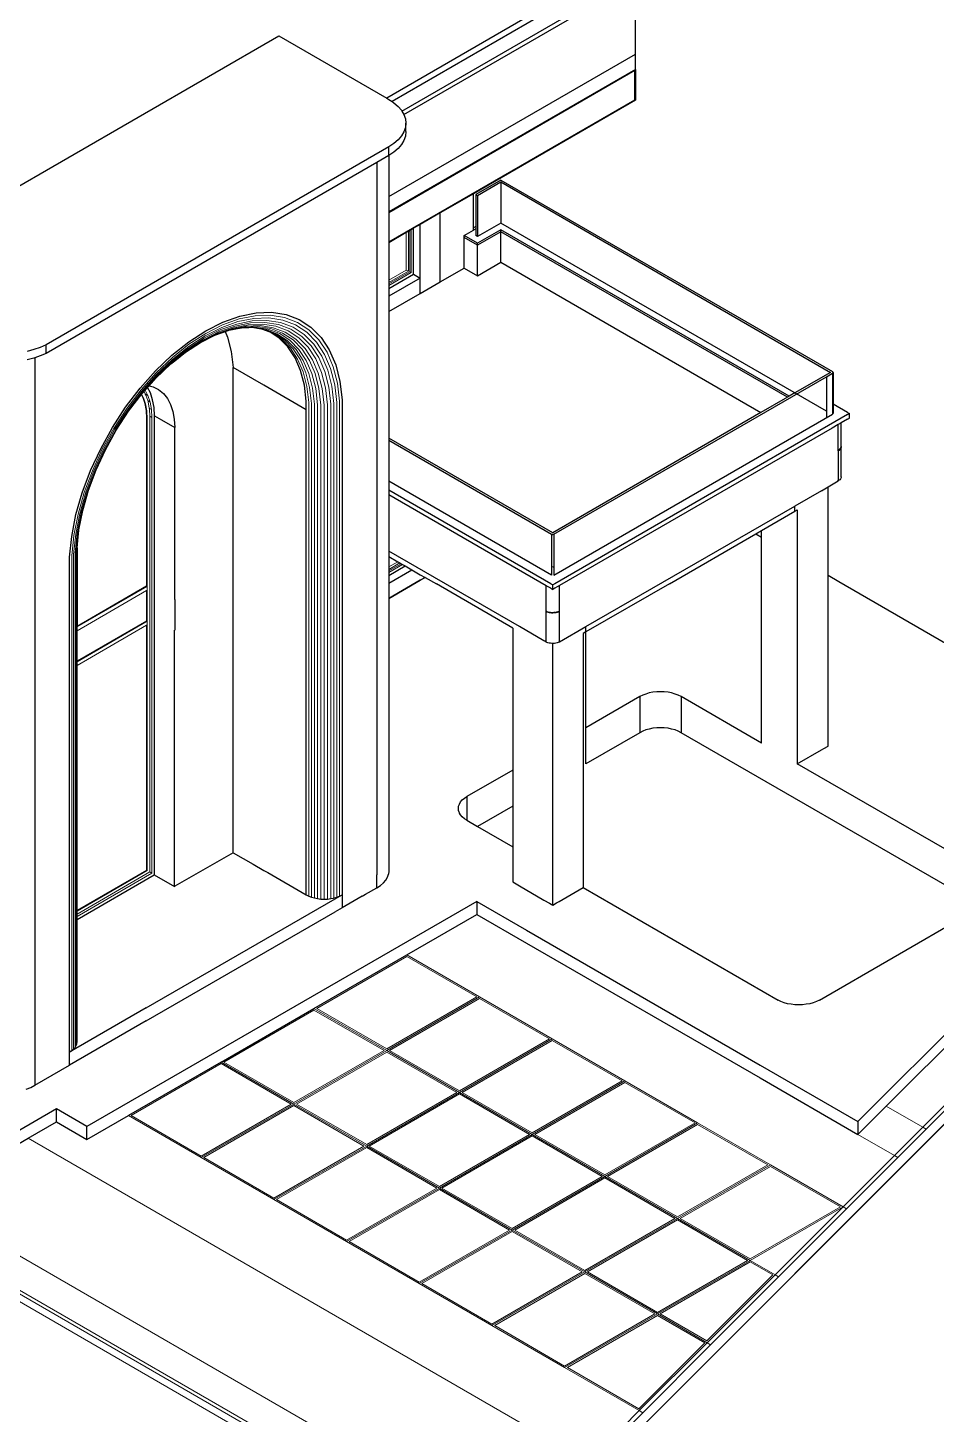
# Model space of a CAD drawing. Header units: metres. Extents: x 294 to 1101, y -498 to -355.
# Drawn here: x 856.82 to 866.49, y -406.5 to -391.74 of the extents above; entities that cross this region are included whole.
import ezdxf

# ---------------------------------------------------------------- set-up
doc = ezdxf.new("R2010")
doc.units = ezdxf.units.M
doc.layers.add('19-JARDINERIA', color=80, linetype='Continuous', lineweight=0)
doc.layers.add('wall', color=7, linetype='Continuous', lineweight=25)

msp = doc.modelspace()

# ---------------------------------------------------------------- linework, layer by layer
for p, q in [((863.068, -391.161), (860.699, -392.529)), ((860.805, -392.631), (863.394, -391.136)), ((860.826, -392.668), (863.292, -391.244)), ((863.292, -392.025), (863.292, -391.244)), ((862.09, -391.658), (860.642, -392.494)), ((854.978, -394.439), (859.495, -391.831)), ((859.495, -391.831), (860.642, -392.494)), ((860.665, -393.542), (863.292, -392.025)), ((863.292, -392.188), (863.292, -392.025)), ((863.292, -392.188), (860.665, -393.705)), ((863.285, -392.201), (860.665, -393.713)), ((863.285, -392.511), (863.285, -392.201)), ((863.292, -392.188), (863.292, -392.515)), ((860.642, -392.494), (860.666, -392.507)), ((860.665, -394.024), (863.285, -392.511)), ((860.666, -392.507), (860.699, -392.529)), ((860.699, -392.529), (860.719, -392.542)), ((860.719, -392.542), (860.764, -392.581)), ((863.292, -392.515), (861.566, -393.512)), ((860.764, -392.581), (860.8, -392.623)), ((860.8, -392.623), (860.805, -392.631)), ((860.805, -392.631), (860.826, -392.667)), ((860.826, -392.667), (860.826, -392.668)), ((860.826, -392.668), (860.842, -392.713)), ((860.842, -392.713), (860.847, -392.76)), ((860.826, -392.852), (860.8, -392.896)), ((860.842, -392.806), (860.826, -392.852)), ((860.847, -392.76), (860.842, -392.806)), ((860.847, -392.85), (860.842, -392.897)), ((860.847, -392.85), (860.847, -392.76)), ((860.719, -392.977), (860.666, -393.012)), ((860.764, -392.938), (860.719, -392.977)), ((860.8, -392.896), (860.764, -392.938)), ((860.8, -392.987), (860.764, -393.029)), ((860.826, -392.943), (860.8, -392.987)), ((860.842, -392.897), (860.826, -392.943)), ((860.666, -393.012), (857.016, -395.12)), ((860.665, -393.103), (860.537, -393.177)), ((860.666, -393.103), (860.665, -393.103)), ((860.665, -393.103), (860.665, -393.542)), ((860.666, -393.103), (860.666, -393.012)), ((860.719, -393.068), (860.666, -393.103)), ((860.764, -393.029), (860.719, -393.068)), ((860.537, -393.177), (857.016, -395.21)), ((860.537, -393.177), (860.537, -400.76)), ((861.856, -393.365), (861.59, -393.518)), ((861.608, -393.529), (861.856, -393.386)), ((861.856, -393.365), (865.389, -395.405)), ((861.856, -393.386), (865.366, -395.413)), ((861.856, -393.386), (861.856, -393.823)), ((860.665, -393.542), (860.665, -393.705)), ((861.566, -393.512), (861.212, -393.716)), ((861.566, -393.874), (861.566, -393.512)), ((861.59, -393.518), (861.608, -393.529)), ((861.59, -393.518), (861.59, -393.86)), ((861.608, -393.529), (861.608, -393.966)), ((860.665, -393.705), (860.665, -393.713)), ((860.665, -393.713), (860.665, -394.024)), ((861.212, -393.716), (861, -393.838)), ((861.212, -394.449), (861.212, -393.716)), ((860.929, -393.879), (860.901, -393.896)), ((861, -393.838), (860.929, -393.879)), ((860.929, -394.368), (860.929, -393.879)), ((861, -394.409), (861, -393.838)), ((861.59, -393.86), (861.566, -393.874)), ((861.566, -393.898), (861.566, -393.874)), ((861.59, -393.884), (861.566, -393.898)), ((861.59, -393.86), (861.59, -393.884)), ((861.59, -393.884), (861.59, -393.955)), ((861.856, -393.894), (861.608, -394.037)), ((865.323, -395.825), (861.856, -393.823)), ((864.926, -395.667), (861.856, -393.894)), ((861.856, -393.915), (861.856, -393.894)), ((860.851, -393.924), (860.665, -394.032)), ((860.665, -394.024), (860.665, -394.032)), ((860.665, -394.032), (860.665, -394.43)), ((860.873, -393.912), (860.851, -393.924)), ((860.887, -393.904), (860.873, -393.912)), ((860.901, -393.896), (860.887, -393.904)), ((861.467, -393.955), (861.566, -393.898)), ((861.608, -394.037), (861.467, -393.955)), ((861.467, -393.976), (861.467, -393.955)), ((861.608, -394.057), (861.467, -393.976)), ((861.467, -394.004), (861.467, -393.976)), ((861.467, -394.302), (861.467, -394.004)), ((861.856, -393.915), (861.608, -394.057)), ((861.608, -394.057), (861.608, -394.037)), ((864.909, -395.677), (861.856, -393.915)), ((861.856, -393.943), (861.856, -393.915)), ((861.856, -394.241), (861.856, -393.943)), ((861.608, -394.086), (861.608, -394.057)), ((861.608, -394.384), (861.608, -394.086)), ((861.212, -394.449), (861.467, -394.302)), ((861.467, -394.302), (861.608, -394.384)), ((861.608, -394.384), (861.856, -394.241)), ((861.856, -394.241), (864.626, -395.841)), ((860.665, -394.52), (860.929, -394.368)), ((861, -394.409), (860.665, -394.602)), ((860.665, -394.43), (860.665, -394.455)), ((860.665, -394.455), (860.665, -394.471)), ((860.665, -394.471), (860.665, -394.488)), ((860.929, -394.368), (861, -394.409)), ((861, -394.572), (861, -394.409)), ((861, -394.572), (861.212, -394.449)), ((860.665, -394.488), (860.665, -394.52)), ((860.665, -394.52), (860.665, -394.602)), ((860.665, -394.765), (861, -394.572)), ((860.665, -394.602), (860.665, -394.765)), ((859.078, -394.814), (859.251, -394.779)), ((859.251, -394.779), (859.417, -394.773)), ((859.417, -394.773), (859.571, -394.797)), ((860.665, -394.765), (860.665, -396.113)), ((858.716, -394.97), (858.899, -394.878)), ((858.899, -394.878), (859.078, -394.814)), ((859.571, -394.797), (859.711, -394.85)), ((859.711, -394.85), (859.836, -394.932)), ((858.534, -395.088), (858.716, -394.97)), ((858.661, -395.094), (858.814, -395.016)), ((858.814, -395.016), (858.954, -394.966)), ((858.923, -394.977), (858.948, -395.037)), ((858.948, -395.037), (858.988, -395.191)), ((858.954, -394.966), (858.961, -394.964)), ((858.961, -394.964), (859.093, -394.937)), ((859.093, -394.937), (859.129, -394.936)), ((859.093, -394.937), (859.095, -394.937)), ((859.129, -394.936), (859.175, -394.934)), ((859.175, -394.934), (859.2, -394.933)), ((859.2, -394.933), (859.208, -394.933)), ((859.208, -394.933), (859.31, -394.949)), ((859.31, -394.949), (859.399, -394.982)), ((859.498, -395.047), (859.399, -394.982)), ((859.591, -395.142), (859.498, -395.047)), ((859.836, -394.932), (859.943, -395.04)), ((859.943, -395.04), (860.031, -395.174)), ((856.887, -395.17), (856.816, -395.189)), ((856.954, -395.147), (856.887, -395.17)), ((857.016, -395.12), (856.954, -395.147)), ((857.016, -395.21), (856.954, -395.238)), ((857.016, -395.21), (857.016, -395.12)), ((858.355, -395.231), (858.534, -395.088)), ((858.386, -395.289), (858.499, -395.198)), ((858.499, -395.198), (858.661, -395.094)), ((858.988, -395.191), (859.008, -395.361)), ((859.668, -395.258), (859.591, -395.142)), ((860.031, -395.174), (860.099, -395.331)), ((856.887, -395.261), (856.816, -395.279)), ((856.896, -395.258), (856.887, -395.261)), ((856.954, -395.238), (856.896, -395.258)), ((856.896, -395.258), (856.896, -403.001)), ((858.181, -395.396), (858.355, -395.231)), ((858.185, -395.474), (858.345, -395.322)), ((858.345, -395.322), (858.386, -395.289)), ((859.008, -400.525), (859.008, -395.361)), ((859.333, -395.549), (859.008, -395.361)), ((859.726, -395.394), (859.668, -395.258)), ((860.099, -395.331), (860.144, -395.509)), ((858.016, -395.582), (858.181, -395.396)), ((858.112, -395.555), (858.185, -395.474)), ((859.766, -395.549), (859.726, -395.394)), ((860.144, -395.509), (860.167, -395.705)), ((862.423, -397.134), (865.323, -395.459)), ((865.366, -395.413), (864.988, -395.632)), ((865.323, -395.459), (865.389, -395.421)), ((865.323, -395.459), (865.323, -395.896)), ((865.391, -395.406), (865.389, -395.405)), ((865.389, -395.421), (865.391, -395.42)), ((865.389, -395.421), (865.389, -395.858)), ((865.392, -395.407), (865.391, -395.406)), ((865.391, -395.42), (865.392, -395.419)), ((865.393, -395.409), (865.392, -395.407)), ((865.392, -395.419), (865.393, -395.418)), ((865.394, -395.41), (865.393, -395.409)), ((865.393, -395.418), (865.394, -395.416)), ((865.395, -395.412), (865.394, -395.41)), ((865.394, -395.416), (865.395, -395.415)), ((865.395, -395.413), (865.395, -395.412)), ((865.395, -395.415), (865.395, -395.413)), ((865.395, -395.413), (865.395, -395.75)), ((857.862, -395.783), (858.016, -395.582)), ((857.891, -395.83), (858.029, -395.649)), ((858.029, -395.649), (858.032, -395.645)), ((858.032, -395.645), (858.033, -395.644)), ((858.033, -395.644), (858.058, -395.616)), ((858.058, -395.616), (858.07, -395.602)), ((858.058, -395.616), (858.058, -395.616)), ((858.07, -395.602), (858.096, -395.574)), ((858.096, -395.574), (858.112, -395.555)), ((858.126, -395.63), (858.096, -395.574)), ((858.112, -395.555), (858.155, -395.566)), ((858.15, -395.704), (858.126, -395.63)), ((858.155, -395.566), (858.214, -395.596)), ((858.214, -395.596), (858.265, -395.638)), ((858.265, -395.638), (858.307, -395.691)), ((859.375, -395.574), (859.333, -395.549)), ((859.785, -395.81), (859.375, -395.574)), ((859.785, -395.719), (859.766, -395.549)), ((864.988, -395.632), (864.926, -395.667)), ((857.722, -395.999), (857.862, -395.783)), ((858.165, -395.786), (858.15, -395.704)), ((858.17, -395.875), (858.165, -395.786)), ((858.307, -395.691), (858.341, -395.755)), ((858.341, -395.755), (858.366, -395.828)), ((859.785, -395.81), (859.785, -395.719)), ((859.785, -400.974), (859.785, -395.81)), ((860.167, -395.705), (860.167, -401.112)), ((864.884, -395.692), (864.626, -395.841)), ((864.909, -395.677), (864.884, -395.692)), ((864.926, -395.667), (864.909, -395.677)), ((865.395, -395.75), (865.391, -395.747)), ((865.395, -395.774), (865.391, -395.772)), ((865.548, -395.838), (865.395, -395.75)), ((865.395, -395.75), (865.395, -395.774)), ((865.395, -395.774), (865.395, -395.85)), ((857.762, -396.028), (857.891, -395.83)), ((858.17, -397.705), (858.17, -395.875)), ((858.17, -395.875), (858.245, -395.918)), ((858.245, -395.918), (858.386, -395.999)), ((858.366, -395.828), (858.381, -395.91)), ((858.381, -395.91), (858.386, -395.999)), ((864.626, -395.841), (862.41, -397.12)), ((865.548, -395.862), (862.431, -397.662)), ((865.482, -395.949), (865.45, -395.967)), ((865.548, -395.911), (865.482, -395.949)), ((865.482, -396.197), (865.482, -395.949)), ((865.548, -395.838), (865.569, -395.85)), ((865.548, -395.862), (865.569, -395.85)), ((865.548, -395.911), (865.569, -395.899)), ((865.569, -395.899), (865.569, -395.85)), ((857.597, -396.225), (857.722, -395.999)), ((857.647, -396.236), (857.762, -396.028)), ((858.386, -397.83), (858.386, -395.999)), ((865.385, -396.005), (862.481, -397.682)), ((865.45, -395.967), (865.385, -396.005)), ((865.45, -396.241), (865.45, -395.967)), ((857.489, -396.457), (857.597, -396.225)), ((857.548, -396.45), (857.647, -396.236)), ((862.41, -397.12), (860.665, -396.113)), ((860.665, -396.113), (860.665, -396.134)), ((860.665, -396.134), (862.397, -397.134)), ((860.665, -396.134), (860.665, -396.571)), ((865.45, -396.241), (865.46, -396.235)), ((865.45, -396.249), (865.45, -396.241)), ((865.46, -396.243), (865.45, -396.249)), ((865.45, -396.249), (865.45, -396.559)), ((865.46, -396.235), (865.468, -396.228)), ((865.468, -396.236), (865.46, -396.243)), ((865.468, -396.228), (865.474, -396.221)), ((865.474, -396.229), (865.468, -396.236)), ((865.474, -396.221), (865.478, -396.213)), ((865.478, -396.221), (865.474, -396.229)), ((865.478, -396.213), (865.481, -396.205)), ((865.481, -396.213), (865.478, -396.221)), ((865.481, -396.201), (865.482, -396.197)), ((865.481, -396.201), (865.482, -396.205)), ((865.481, -396.205), (865.481, -396.201)), ((865.482, -396.205), (865.481, -396.213)), ((865.482, -396.205), (865.482, -396.197)), ((865.482, -396.516), (865.482, -396.205)), ((857.401, -396.693), (857.489, -396.457)), ((857.467, -396.666), (857.548, -396.45)), ((865.474, -396.547), (865.468, -396.555)), ((865.478, -396.54), (865.474, -396.547)), ((865.481, -396.532), (865.478, -396.54)), ((865.482, -396.524), (865.481, -396.532)), ((865.482, -396.524), (865.482, -396.516)), ((857.334, -396.927), (857.401, -396.693)), ((857.406, -396.882), (857.467, -396.666)), ((860.665, -396.571), (860.665, -396.642)), ((862.397, -397.571), (860.665, -396.571)), ((860.665, -396.642), (860.665, -396.667)), ((862.389, -397.662), (860.665, -396.667)), ((860.665, -396.667), (860.665, -396.716)), ((865.27, -396.672), (864.988, -396.835)), ((865.27, -396.672), (865.341, -396.631)), ((865.341, -396.631), (865.45, -396.568)), ((865.341, -397.576), (865.341, -396.631)), ((865.45, -396.568), (865.45, -396.559)), ((865.46, -396.561), (865.45, -396.568)), ((865.468, -396.555), (865.46, -396.561)), ((862.34, -397.683), (860.665, -396.716)), ((860.665, -396.716), (860.665, -396.989)), ((862.763, -398.119), (864.988, -396.835)), ((864.988, -396.891), (864.988, -396.835)), ((857.289, -397.158), (857.334, -396.927)), ((857.364, -397.09), (857.406, -396.882)), ((860.665, -396.989), (860.665, -396.997)), ((864.634, -397.095), (864.988, -396.891)), ((864.988, -396.891), (865.014, -396.876)), ((865.014, -396.876), (865.014, -399.579)), ((857.345, -397.28), (857.364, -397.09)), ((857.364, -397.094), (857.364, -397.09)), ((860.665, -396.997), (860.665, -397.308)), ((862.397, -397.134), (862.398, -397.135)), ((862.397, -397.134), (862.397, -397.571)), ((862.398, -397.135), (862.4, -397.135)), ((862.4, -397.135), (862.403, -397.136)), ((862.403, -397.136), (862.405, -397.136)), ((862.405, -397.136), (862.407, -397.137)), ((862.407, -397.137), (862.41, -397.137)), ((862.41, -397.137), (862.412, -397.137)), ((862.412, -397.137), (862.415, -397.136)), ((862.415, -397.136), (862.417, -397.136)), ((862.417, -397.136), (862.419, -397.135)), ((862.419, -397.135), (862.422, -397.134)), ((862.422, -397.134), (862.423, -397.134)), ((862.423, -397.134), (862.423, -397.571)), ((863.652, -397.662), (864.571, -397.132)), ((864.571, -397.132), (864.634, -397.095)), ((864.571, -397.132), (864.634, -397.168)), ((864.634, -397.168), (864.634, -397.095)), ((857.266, -397.38), (857.289, -397.158)), ((857.345, -397.28), (857.345, -398.114)), ((864.634, -397.789), (864.634, -397.168)), ((857.266, -402.787), (857.266, -397.38)), ((860.665, -397.308), (860.665, -397.316)), ((862.056, -398.119), (860.665, -397.316)), ((860.665, -397.316), (860.665, -397.372)), ((860.665, -397.372), (860.762, -397.428)), ((860.665, -397.372), (860.665, -397.484)), ((860.762, -397.428), (860.783, -397.44)), ((860.665, -397.574), (860.84, -397.473)), ((860.665, -397.484), (860.665, -397.509)), ((860.665, -397.509), (860.665, -397.525)), ((860.665, -397.656), (860.91, -397.514)), ((860.665, -397.525), (860.665, -397.541)), ((860.665, -397.541), (860.665, -397.574)), ((860.665, -397.574), (860.665, -397.656)), ((860.783, -397.44), (860.797, -397.449)), ((860.797, -397.449), (860.811, -397.457)), ((860.811, -397.457), (860.84, -397.473)), ((860.84, -397.473), (860.91, -397.514)), ((860.91, -397.514), (861, -397.566)), ((861, -397.566), (861.052, -397.596)), ((862.398, -397.479), (862.403, -397.482)), ((862.405, -397.483), (862.407, -397.485)), ((862.41, -397.486), (862.415, -397.483)), ((862.417, -397.482), (862.422, -397.479)), ((865.455, -397.642), (865.341, -397.576)), ((865.341, -397.707), (865.341, -397.576)), ((858.17, -400.763), (858.17, -397.705)), ((860.665, -397.819), (861, -397.626)), ((861, -397.626), (860.665, -397.819)), ((860.665, -397.656), (860.665, -397.819)), ((861.052, -397.596), (861, -397.626)), ((861, -397.626), (861.052, -397.596)), ((861.052, -397.596), (861.172, -397.665)), ((861.984, -398.134), (861.172, -397.665)), ((862.34, -397.956), (862.34, -397.683)), ((862.389, -397.711), (862.34, -397.683)), ((862.389, -397.662), (862.41, -397.674)), ((862.389, -397.711), (862.41, -397.723)), ((862.431, -397.662), (862.41, -397.674)), ((862.41, -397.723), (862.41, -397.674)), ((862.431, -397.711), (862.41, -397.723)), ((862.481, -397.682), (862.431, -397.711)), ((862.481, -397.955), (862.481, -397.682)), ((863.652, -397.662), (862.763, -398.175)), ((865.341, -397.903), (865.341, -397.707)), ((869.207, -399.808), (865.455, -397.642)), ((858.386, -397.83), (858.386, -398.156)), ((860.665, -397.819), (860.665, -397.958)), ((864.634, -398.116), (864.634, -397.789)), ((860.665, -397.958), (860.665, -400.027)), ((862.34, -397.956), (862.351, -397.961)), ((862.346, -397.959), (862.34, -397.956)), ((862.34, -397.965), (862.34, -397.956)), ((862.34, -398.275), (862.34, -397.965)), ((862.351, -397.961), (862.346, -397.959)), ((862.351, -397.961), (862.362, -397.964)), ((862.358, -397.964), (862.351, -397.961)), ((862.362, -397.964), (862.358, -397.964)), ((862.362, -397.964), (862.373, -397.967)), ((862.372, -397.967), (862.362, -397.964)), ((862.385, -397.969), (862.372, -397.967)), ((862.373, -397.967), (862.386, -397.969)), ((862.4, -397.971), (862.385, -397.969)), ((862.386, -397.969), (862.398, -397.971)), ((862.398, -397.971), (862.411, -397.971)), ((862.411, -397.971), (862.4, -397.971)), ((862.411, -397.971), (862.422, -397.97)), ((862.414, -397.971), (862.411, -397.971)), ((862.422, -397.97), (862.414, -397.971)), ((862.422, -397.97), (862.424, -397.97)), ((862.424, -397.97), (862.425, -397.97)), ((862.425, -397.97), (862.434, -397.969)), ((862.429, -397.97), (862.425, -397.97)), ((862.434, -397.969), (862.429, -397.97)), ((862.434, -397.969), (862.436, -397.969)), ((862.436, -397.969), (862.438, -397.969)), ((862.438, -397.969), (862.447, -397.967)), ((862.443, -397.968), (862.438, -397.969)), ((862.447, -397.967), (862.443, -397.968)), ((862.447, -397.967), (862.448, -397.967)), ((862.448, -397.967), (862.451, -397.966)), ((862.451, -397.966), (862.459, -397.964)), ((862.457, -397.965), (862.451, -397.966)), ((862.459, -397.964), (862.457, -397.965)), ((862.459, -397.964), (862.46, -397.964)), ((862.46, -397.964), (862.464, -397.962)), ((862.464, -397.962), (862.47, -397.96)), ((862.469, -397.961), (862.464, -397.962)), ((862.47, -397.96), (862.469, -397.961)), ((862.47, -397.96), (862.471, -397.96)), ((862.471, -397.96), (862.481, -397.955)), ((862.481, -397.964), (862.481, -397.955)), ((862.481, -398.274), (862.481, -397.964)), ((865.341, -399.39), (865.341, -397.903)), ((857.345, -398.122), (857.345, -398.114)), ((857.345, -398.163), (857.345, -398.122)), ((857.345, -398.484), (857.345, -398.163)), ((858.386, -398.156), (858.383, -398.158)), ((858.383, -400.885), (858.383, -398.158)), ((861.984, -398.134), (861.984, -399.319)), ((862.317, -398.27), (862.056, -398.119)), ((862.481, -398.282), (862.763, -398.119)), ((862.763, -398.175), (862.763, -398.119)), ((864.634, -399.033), (864.634, -398.116)), ((862.325, -398.274), (862.317, -398.27)), ((862.335, -398.28), (862.325, -398.274)), ((862.34, -398.283), (862.325, -398.274)), ((862.34, -398.283), (862.335, -398.28)), ((862.34, -398.283), (862.34, -398.275)), ((862.346, -398.286), (862.34, -398.283)), ((862.358, -398.29), (862.346, -398.286)), ((862.372, -398.294), (862.358, -398.29)), ((862.375, -398.294), (862.372, -398.294)), ((862.385, -398.296), (862.375, -398.294)), ((862.4, -398.297), (862.385, -398.296)), ((862.41, -398.297), (862.4, -398.297)), ((862.41, -401.082), (862.41, -398.297)), ((862.414, -398.298), (862.41, -398.297)), ((862.429, -398.297), (862.414, -398.298)), ((862.443, -398.294), (862.429, -398.297)), ((862.457, -398.291), (862.443, -398.294)), ((862.469, -398.287), (862.457, -398.291)), ((862.477, -398.284), (862.469, -398.287)), ((862.481, -398.282), (862.477, -398.284)), ((862.481, -398.282), (862.481, -398.274)), ((862.763, -398.175), (862.734, -398.192)), ((862.734, -398.192), (862.734, -400.895)), ((862.763, -398.29), (862.763, -398.175)), ((862.763, -398.869), (862.763, -398.29)), ((857.345, -398.492), (857.345, -398.484)), ((857.345, -398.533), (857.345, -398.492)), ((857.345, -401.137), (857.345, -398.533)), ((863.338, -398.864), (862.763, -399.196)), ((862.763, -399.196), (862.763, -398.869)), ((863.368, -398.849), (863.338, -398.864)), ((863.338, -398.864), (863.338, -398.946)), ((863.402, -398.836), (863.368, -398.849)), ((863.438, -398.825), (863.402, -398.836)), ((863.477, -398.818), (863.438, -398.825)), ((863.517, -398.813), (863.477, -398.818)), ((863.557, -398.812), (863.517, -398.813)), ((863.598, -398.813), (863.557, -398.812)), ((863.638, -398.818), (863.598, -398.813)), ((863.676, -398.825), (863.638, -398.818)), ((863.712, -398.836), (863.676, -398.825)), ((863.746, -398.849), (863.712, -398.836)), ((863.777, -398.864), (863.746, -398.849)), ((863.777, -398.864), (863.777, -398.946)), ((864.634, -399.359), (863.777, -398.864)), ((863.777, -398.864), (863.777, -399.248)), ((863.338, -398.946), (863.338, -398.962)), ((863.338, -398.962), (863.338, -399.248)), ((864.634, -399.359), (864.634, -399.033)), ((862.763, -399.277), (862.763, -399.196)), ((863.477, -399.201), (863.438, -399.209)), ((863.517, -399.197), (863.477, -399.201)), ((863.557, -399.195), (863.517, -399.197)), ((863.598, -399.197), (863.557, -399.195)), ((863.638, -399.201), (863.598, -399.197)), ((863.676, -399.209), (863.638, -399.201)), ((861.984, -399.319), (861.984, -399.646)), ((863.338, -399.248), (862.763, -399.58)), ((862.763, -399.294), (862.763, -399.277)), ((862.763, -399.58), (862.763, -399.294)), ((863.368, -399.232), (863.338, -399.248)), ((863.402, -399.219), (863.368, -399.232)), ((863.438, -399.209), (863.402, -399.219)), ((863.712, -399.219), (863.676, -399.209)), ((863.746, -399.232), (863.712, -399.219)), ((863.777, -399.248), (863.746, -399.232)), ((866.977, -401.095), (863.777, -399.248)), ((865.014, -399.579), (865.27, -399.431)), ((865.27, -399.431), (865.297, -399.415)), ((865.297, -399.415), (865.341, -399.39)), ((861.984, -399.646), (861.497, -399.927)), ((861.984, -399.646), (861.984, -399.728)), ((867.09, -400.777), (865.014, -399.579)), ((861.984, -399.728), (861.984, -399.744)), ((861.984, -399.744), (861.984, -400.03)), ((861.447, -399.964), (861.47, -399.945)), ((861.47, -399.945), (861.497, -399.927)), ((861.497, -399.927), (861.497, -400.009)), ((860.665, -400.027), (860.665, -400.182)), ((861.406, -400.054), (861.408, -400.03)), ((861.408, -400.077), (861.406, -400.054)), ((861.408, -400.03), (861.416, -400.007)), ((861.415, -400.095), (861.408, -400.077)), ((861.416, -400.007), (861.429, -399.985)), ((861.429, -399.985), (861.447, -399.964)), ((861.497, -400.009), (861.497, -400.025)), ((861.497, -400.025), (861.497, -400.18)), ((861.984, -400.03), (861.61, -400.246)), ((861.984, -400.03), (861.984, -400.462)), ((860.665, -400.182), (860.665, -400.581)), ((861.416, -400.1), (861.415, -400.095)), ((861.418, -400.103), (861.416, -400.1)), ((861.429, -400.122), (861.418, -400.103)), ((861.447, -400.143), (861.429, -400.122)), ((861.47, -400.163), (861.447, -400.143)), ((861.497, -400.18), (861.47, -400.163)), ((861.497, -400.18), (861.61, -400.246)), ((861.61, -400.246), (861.984, -400.462)), ((859.008, -400.525), (858.386, -400.883)), ((859.008, -400.525), (859.22, -400.647)), ((861.984, -400.462), (861.984, -400.788)), ((859.22, -400.647), (859.333, -400.713)), ((860.665, -400.581), (860.665, -400.72)), ((865.659, -403.387), (868.508, -400.538)), ((865.961, -403.223), (868.508, -400.677)), ((857.345, -401.235), (858.167, -400.761)), ((858.167, -400.761), (858.383, -400.885)), ((859.333, -400.713), (859.375, -400.737)), ((859.375, -400.737), (859.785, -400.974)), ((860.537, -400.899), (860.537, -400.76)), ((860.607, -400.846), (860.632, -400.817)), ((860.632, -400.817), (860.65, -400.785)), ((860.65, -400.785), (860.661, -400.753)), ((860.665, -400.72), (860.661, -400.753)), ((861.984, -400.788), (861.984, -400.836)), ((858.383, -400.885), (858.386, -400.883)), ((859.785, -400.974), (859.812, -400.987)), ((860.092, -401.017), (860.167, -400.974)), ((860.14, -400.987), (860.167, -400.974)), ((860.382, -400.988), (860.418, -400.967)), ((860.418, -400.967), (860.537, -400.899)), ((860.537, -400.899), (860.575, -400.874)), ((860.575, -400.874), (860.607, -400.846)), ((861.984, -400.836), (862.056, -400.878)), ((862.056, -400.878), (862.317, -401.029)), ((862.477, -401.044), (862.734, -400.895)), ((862.734, -400.895), (864.81, -402.093)), ((861.601, -401.044), (857.451, -403.44)), ((859.355, -401.443), (860.092, -401.017)), ((859.812, -400.987), (859.841, -400.998)), ((859.841, -400.998), (859.873, -401.007)), ((859.873, -401.007), (859.906, -401.014)), ((859.906, -401.014), (859.941, -401.018)), ((859.941, -401.018), (859.976, -401.019)), ((859.976, -401.019), (860.011, -401.018)), ((860.011, -401.018), (860.046, -401.014)), ((860.046, -401.014), (860.077, -401.008)), ((860.077, -401.008), (860.079, -401.007)), ((860.079, -401.007), (860.111, -400.998)), ((860.167, -401.112), (860.092, -401.155)), ((860.111, -400.998), (860.14, -400.987)), ((860.382, -400.988), (860.167, -401.112)), ((861.601, -401.044), (861.601, -401.166)), ((861.601, -401.044), (862.131, -401.35)), ((862.317, -401.029), (862.375, -401.062)), ((862.375, -401.062), (862.41, -401.082)), ((862.41, -401.082), (862.451, -401.058)), ((862.451, -401.058), (862.477, -401.044)), ((865.249, -402.093), (866.977, -401.095)), ((857.345, -401.146), (857.345, -401.137)), ((857.345, -401.178), (857.345, -401.146)), ((857.345, -401.203), (857.345, -401.178)), ((857.345, -401.235), (857.345, -401.203)), ((857.345, -401.729), (857.345, -401.235)), ((859.355, -401.581), (860.092, -401.155)), ((860.856, -401.613), (861.601, -401.183)), ((861.601, -401.166), (861.601, -401.183)), ((861.601, -401.183), (862.131, -401.489)), ((862.131, -401.35), (864.617, -402.785)), ((858.082, -402.177), (859.355, -401.443)), ((862.131, -401.489), (864.617, -402.923)), ((858.082, -402.316), (859.355, -401.581)), ((859.868, -402.183), (860.856, -401.613)), ((857.345, -401.752), (857.345, -401.729)), ((857.345, -402.538), (857.345, -401.752)), ((864.84, -402.109), (864.81, -402.093)), ((864.874, -402.122), (864.84, -402.109)), ((864.91, -402.132), (864.874, -402.122)), ((864.949, -402.139), (864.91, -402.132)), ((864.989, -402.144), (864.949, -402.139)), ((865.029, -402.146), (864.989, -402.144)), ((865.07, -402.144), (865.029, -402.146)), ((865.109, -402.139), (865.07, -402.144)), ((865.148, -402.132), (865.109, -402.139)), ((865.184, -402.122), (865.148, -402.132)), ((865.218, -402.109), (865.184, -402.122)), ((865.249, -402.093), (865.218, -402.109)), ((858.082, -402.177), (857.266, -402.648)), ((858.88, -402.754), (859.868, -402.183)), ((858.082, -402.316), (857.266, -402.787)), ((857.309, -402.616), (857.324, -402.598)), ((857.324, -402.598), (857.336, -402.579)), ((857.336, -402.579), (857.343, -402.559)), ((857.343, -402.559), (857.345, -402.538)), ((857.266, -402.648), (857.289, -402.633)), ((857.289, -402.633), (857.309, -402.616)), ((856.896, -403.001), (857.266, -402.787)), ((858.88, -402.754), (857.892, -403.324)), ((864.617, -402.785), (865.659, -403.387)), ((856.805, -403.041), (856.853, -403.023)), ((856.853, -403.023), (856.896, -403.001)), ((864.617, -402.923), (865.659, -403.525)), ((857.126, -403.252), (855.695, -404.078)), ((857.451, -403.44), (857.126, -403.252)), ((857.126, -403.375), (857.126, -403.252)), ((857.451, -403.579), (857.892, -403.324)), ((865.659, -403.525), (865.961, -403.223)), ((856.825, -403.565), (857.126, -403.391)), ((857.126, -403.391), (857.126, -403.375)), ((857.126, -403.391), (857.451, -403.579)), ((857.451, -403.562), (857.451, -403.44)), ((865.659, -403.387), (865.659, -403.525)), ((855.695, -404.217), (856.825, -403.565)), ((857.451, -403.579), (857.451, -403.562))]:
    msp.add_line(p, q)
at = {"layer": '19-JARDINERIA', "color": 251}
for p, q in [((860.851, -394.323), (860.851, -393.924)), ((860.873, -394.335), (860.873, -393.912)), ((860.887, -394.343), (860.887, -393.904)), ((860.901, -394.351), (860.901, -393.896)), ((860.665, -394.43), (860.851, -394.323)), ((860.665, -394.455), (860.873, -394.335)), ((860.873, -394.335), (860.851, -394.323)), ((860.665, -394.471), (860.887, -394.343)), ((860.665, -394.488), (860.901, -394.351)), ((860.901, -394.351), (860.887, -394.343)), ((858.715, -394.998), (858.894, -394.907)), ((858.861, -394.979), (859.029, -394.92)), ((858.875, -394.958), (859.045, -394.898)), ((858.886, -394.934), (859.059, -394.872)), ((858.894, -394.907), (859.07, -394.844)), ((858.988, -394.952), (859.146, -394.92)), ((859.01, -394.938), (859.169, -394.906)), ((859.029, -394.92), (859.191, -394.887)), ((859.045, -394.898), (859.21, -394.864)), ((859.059, -394.872), (859.227, -394.839)), ((859.07, -394.844), (859.241, -394.81)), ((859.121, -394.931), (859.269, -394.926)), ((859.146, -394.92), (859.296, -394.915)), ((859.169, -394.906), (859.321, -394.9)), ((859.191, -394.887), (859.345, -394.882)), ((859.21, -394.864), (859.367, -394.859)), ((859.227, -394.839), (859.386, -394.833)), ((859.241, -394.81), (859.403, -394.804)), ((859.269, -394.926), (859.407, -394.947)), ((859.296, -394.915), (859.435, -394.937)), ((859.321, -394.9), (859.463, -394.922)), ((859.345, -394.882), (859.489, -394.904)), ((859.367, -394.859), (859.513, -394.882)), ((859.386, -394.833), (859.535, -394.856)), ((859.403, -394.804), (859.554, -394.828)), ((859.463, -394.922), (859.592, -394.971)), ((859.489, -394.904), (859.62, -394.954)), ((859.513, -394.882), (859.647, -394.932)), ((859.535, -394.856), (859.671, -394.908)), ((859.554, -394.828), (859.693, -394.88)), ((859.671, -394.908), (859.792, -394.986)), ((859.693, -394.88), (859.815, -394.96)), ((858.521, -395.176), (858.691, -395.065)), ((858.529, -395.158), (858.702, -395.046)), ((858.534, -395.137), (858.71, -395.023)), ((858.536, -395.114), (858.715, -394.998)), ((858.677, -395.081), (858.845, -394.997)), ((858.691, -395.065), (858.861, -394.979)), ((858.702, -395.046), (858.875, -394.958)), ((858.71, -395.023), (858.886, -394.934)), ((858.814, -395.016), (858.826, -395.01)), ((858.826, -395.01), (858.988, -394.952)), ((858.845, -394.997), (859.01, -394.938)), ((858.961, -394.964), (858.966, -394.962)), ((858.966, -394.962), (859.121, -394.931)), ((859.095, -394.937), (859.241, -394.932)), ((859.208, -394.933), (859.214, -394.933)), ((859.214, -394.933), (859.349, -394.954)), ((859.241, -394.932), (859.378, -394.953)), ((859.31, -394.949), (859.321, -394.951)), ((859.321, -394.951), (859.444, -394.997)), ((859.349, -394.954), (859.473, -395.001)), ((859.378, -394.953), (859.503, -395)), ((859.399, -394.982), (859.416, -394.989)), ((859.407, -394.947), (859.533, -394.995)), ((859.416, -394.989), (859.524, -395.06)), ((859.435, -394.937), (859.563, -394.985)), ((859.444, -394.997), (859.553, -395.068)), ((859.473, -395.001), (859.582, -395.072)), ((859.503, -395), (859.613, -395.072)), ((859.524, -395.06), (859.618, -395.154)), ((859.533, -394.995), (859.645, -395.068)), ((859.553, -395.068), (859.646, -395.163)), ((859.563, -394.985), (859.676, -395.059)), ((859.582, -395.072), (859.677, -395.168)), ((859.592, -394.971), (859.707, -395.046)), ((859.613, -395.072), (859.708, -395.168)), ((859.62, -394.954), (859.737, -395.03)), ((859.645, -395.068), (859.741, -395.165)), ((859.647, -394.932), (859.765, -395.01)), ((859.676, -395.059), (859.774, -395.157)), ((859.707, -395.046), (859.806, -395.146)), ((859.737, -395.03), (859.837, -395.131)), ((859.765, -395.01), (859.867, -395.113)), ((859.792, -394.986), (859.895, -395.091)), ((859.815, -394.96), (859.921, -395.067)), ((859.921, -395.067), (860.007, -395.198)), ((858.353, -395.31), (858.521, -395.176)), ((858.359, -395.294), (858.529, -395.158)), ((858.36, -395.254), (858.536, -395.114)), ((858.361, -395.276), (858.534, -395.137)), ((858.499, -395.198), (858.509, -395.19)), ((858.509, -395.19), (858.677, -395.081)), ((859.618, -395.154), (859.694, -395.271)), ((859.646, -395.163), (859.723, -395.28)), ((859.677, -395.168), (859.754, -395.285)), ((859.708, -395.168), (859.786, -395.287)), ((859.741, -395.165), (859.82, -395.285)), ((859.774, -395.157), (859.853, -395.279)), ((859.806, -395.146), (859.887, -395.269)), ((859.837, -395.131), (859.919, -395.256)), ((859.867, -395.113), (859.951, -395.24)), ((859.895, -395.091), (859.98, -395.221)), ((859.98, -395.221), (860.045, -395.372)), ((860.007, -395.198), (860.073, -395.353)), ((858.189, -395.417), (858.36, -395.254)), ((858.191, -395.464), (858.353, -395.31)), ((858.193, -395.435), (858.361, -395.276)), ((858.194, -395.451), (858.359, -395.294)), ((859.694, -395.271), (859.753, -395.407)), ((859.723, -395.28), (859.782, -395.417)), ((859.754, -395.285), (859.813, -395.423)), ((859.786, -395.287), (859.846, -395.426)), ((859.82, -395.285), (859.88, -395.426)), ((859.853, -395.279), (859.914, -395.421)), ((859.887, -395.269), (859.949, -395.414)), ((859.919, -395.256), (859.982, -395.403)), ((859.951, -395.24), (860.015, -395.389)), ((860.073, -395.353), (860.118, -395.528)), ((858.027, -395.599), (858.189, -395.417)), ((858.034, -395.614), (858.193, -395.435)), ((858.037, -395.627), (858.194, -395.451)), ((858.037, -395.637), (858.191, -395.464)), ((859.753, -395.407), (859.792, -395.562)), ((859.782, -395.417), (859.821, -395.572)), ((859.813, -395.423), (859.853, -395.58)), ((859.846, -395.426), (859.886, -395.584)), ((859.88, -395.426), (859.92, -395.585)), ((859.914, -395.421), (859.955, -395.583)), ((859.949, -395.414), (859.99, -395.578)), ((859.982, -395.403), (860.025, -395.569)), ((860.015, -395.389), (860.058, -395.558)), ((860.045, -395.372), (860.089, -395.544)), ((857.875, -395.797), (858.027, -395.599)), ((857.885, -395.809), (858.034, -395.614)), ((857.891, -395.819), (858.037, -395.627)), ((857.893, -395.825), (858.037, -395.637)), ((858.045, -395.679), (858.029, -395.649)), ((858.052, -395.683), (858.032, -395.645)), ((858.059, -395.617), (858.058, -395.616)), ((858.059, -395.62), (858.058, -395.616)), ((858.059, -395.617), (858.059, -395.62)), ((858.071, -395.641), (858.059, -395.617)), ((858.07, -395.641), (858.059, -395.62)), ((858.099, -395.657), (858.07, -395.602)), ((858.071, -395.641), (858.07, -395.641)), ((858.072, -395.643), (858.07, -395.641)), ((858.072, -395.643), (858.071, -395.641)), ((858.071, -395.641), (858.099, -395.657)), ((858.079, -395.656), (858.072, -395.643)), ((858.098, -395.713), (858.079, -395.656)), ((858.123, -395.728), (858.099, -395.657)), ((859.792, -395.562), (859.812, -395.732)), ((859.821, -395.572), (859.841, -395.743)), ((859.853, -395.58), (859.873, -395.752)), ((859.886, -395.584), (859.906, -395.757)), ((859.92, -395.585), (859.941, -395.76)), ((859.955, -395.583), (859.976, -395.76)), ((859.99, -395.578), (860.011, -395.758)), ((860.025, -395.569), (860.046, -395.752)), ((860.058, -395.558), (860.079, -395.744)), ((860.089, -395.544), (860.111, -395.733)), ((860.118, -395.528), (860.14, -395.72)), ((857.737, -396.009), (857.875, -395.797)), ((857.749, -396.017), (857.885, -395.809)), ((858.067, -395.745), (858.045, -395.679)), ((858.045, -395.679), (858.052, -395.683)), ((858.075, -395.749), (858.052, -395.683)), ((858.081, -395.819), (858.067, -395.745)), ((858.067, -395.745), (858.075, -395.749)), ((858.088, -395.823), (858.075, -395.749)), ((858.098, -395.713), (858.123, -395.728)), ((858.102, -395.725), (858.098, -395.713)), ((858.114, -395.793), (858.102, -395.725)), ((858.114, -395.793), (858.137, -395.806)), ((858.116, -395.803), (858.114, -395.793)), ((858.12, -395.88), (858.116, -395.803)), ((858.137, -395.806), (858.123, -395.728)), ((858.142, -395.892), (858.137, -395.806)), ((859.812, -395.732), (859.812, -400.987)), ((859.841, -395.743), (859.841, -400.998)), ((859.873, -395.752), (859.873, -401.007)), ((859.906, -395.757), (859.906, -401.014)), ((859.941, -395.76), (859.941, -401.018)), ((859.976, -395.76), (859.976, -401.019)), ((860.011, -395.758), (860.011, -401.018)), ((860.046, -395.752), (860.046, -401.014)), ((860.079, -395.744), (860.079, -401.007)), ((860.111, -395.733), (860.111, -400.998)), ((860.14, -395.72), (860.14, -400.987)), ((857.757, -396.023), (857.891, -395.819)), ((857.761, -396.027), (857.893, -395.825)), ((858.086, -395.902), (858.081, -395.819)), ((858.081, -395.819), (858.088, -395.823)), ((858.086, -397.686), (858.086, -395.902)), ((858.086, -395.902), (858.093, -395.906)), ((858.093, -395.906), (858.088, -395.823)), ((858.093, -397.69), (858.093, -395.906)), ((858.12, -395.88), (858.142, -395.892)), ((858.121, -395.888), (858.12, -395.88)), ((858.121, -400.73), (858.121, -395.888)), ((858.142, -400.743), (858.142, -395.892)), ((857.614, -396.231), (857.737, -396.009)), ((857.628, -396.235), (857.749, -396.017)), ((857.638, -396.238), (857.757, -396.023)), ((857.645, -396.238), (857.761, -396.027)), ((857.509, -396.459), (857.614, -396.231)), ((857.525, -396.46), (857.628, -396.235)), ((857.537, -396.458), (857.638, -396.238)), ((857.545, -396.455), (857.645, -396.238)), ((857.422, -396.691), (857.509, -396.459)), ((857.44, -396.687), (857.525, -396.46)), ((857.453, -396.682), (857.537, -396.458)), ((857.462, -396.675), (857.545, -396.455)), ((857.356, -396.922), (857.422, -396.691)), ((857.375, -396.914), (857.44, -396.687)), ((857.389, -396.905), (857.453, -396.682)), ((857.4, -396.894), (857.462, -396.675)), ((857.312, -397.148), (857.356, -396.922)), ((857.331, -397.136), (857.375, -396.914)), ((857.346, -397.124), (857.389, -396.905)), ((857.357, -397.109), (857.4, -396.894)), ((857.309, -397.351), (857.331, -397.136)), ((857.324, -397.335), (857.346, -397.124)), ((857.336, -397.317), (857.357, -397.109)), ((857.343, -397.299), (857.364, -397.094)), ((857.289, -397.366), (857.312, -397.148)), ((857.289, -402.633), (857.289, -397.366)), ((857.309, -402.616), (857.309, -397.351)), ((857.324, -402.598), (857.324, -397.335)), ((857.336, -402.579), (857.336, -397.317)), ((857.343, -402.559), (857.343, -397.299)), ((860.665, -397.484), (860.762, -397.428)), ((860.665, -397.509), (860.783, -397.44)), ((860.665, -397.525), (860.797, -397.449)), ((860.665, -397.541), (860.811, -397.457)), ((857.345, -398.114), (858.086, -397.686)), ((857.345, -398.122), (858.093, -397.69)), ((858.086, -397.686), (858.093, -397.69)), ((858.093, -397.731), (858.086, -397.735)), ((858.093, -397.731), (858.093, -397.69)), ((858.093, -398.06), (858.093, -397.731)), ((858.086, -397.735), (857.345, -398.163)), ((858.086, -398.056), (858.086, -397.735)), ((857.345, -398.484), (858.086, -398.056)), ((857.345, -398.492), (858.093, -398.06)), ((858.086, -398.105), (857.345, -398.533)), ((858.086, -398.056), (858.093, -398.06)), ((858.093, -398.101), (858.086, -398.105)), ((858.086, -400.71), (858.086, -398.105)), ((858.093, -398.101), (858.093, -398.06)), ((858.093, -400.714), (858.093, -398.101)), ((866.349, -403.447), (869.587, -400.209)), ((869.651, -400.203), (866.385, -403.468)), ((869.651, -400.342), (859.256, -410.737)), ((869.651, -400.342), (861.119, -408.873)), ((857.345, -401.137), (858.086, -400.71)), ((857.345, -401.146), (858.093, -400.714)), ((857.345, -401.178), (858.121, -400.73)), ((857.345, -401.203), (858.142, -400.743)), ((858.086, -400.71), (858.093, -400.714)), ((858.121, -400.73), (858.142, -400.743)), ((860.856, -401.629), (859.897, -402.183)), ((861.631, -402.06), (860.856, -401.613)), ((861.602, -402.06), (860.856, -401.629)), ((860.643, -402.63), (861.631, -402.06)), ((860.643, -402.614), (861.602, -402.06)), ((861.631, -402.076), (860.671, -402.63)), ((862.405, -402.507), (861.631, -402.06)), ((862.376, -402.507), (861.631, -402.076)), ((859.868, -402.2), (858.909, -402.754)), ((860.643, -402.63), (859.868, -402.183)), ((860.614, -402.63), (859.868, -402.2)), ((859.897, -402.183), (860.643, -402.614)), ((861.417, -403.077), (862.405, -402.507)), ((861.417, -403.061), (862.376, -402.507)), ((862.405, -402.523), (861.445, -403.077)), ((863.179, -402.954), (862.405, -402.507)), ((863.151, -402.954), (862.405, -402.523)), ((859.655, -403.201), (860.643, -402.63)), ((859.655, -403.184), (860.614, -402.63)), ((860.643, -402.647), (859.683, -403.201)), ((861.417, -403.077), (860.643, -402.63)), ((861.388, -403.077), (860.643, -402.647)), ((860.671, -402.63), (861.417, -403.061)), ((858.88, -402.77), (857.921, -403.324)), ((859.655, -403.201), (858.88, -402.754)), ((859.626, -403.201), (858.88, -402.77)), ((858.909, -402.754), (859.655, -403.184)), ((862.191, -403.524), (863.179, -402.954)), ((862.191, -403.508), (863.151, -402.954)), ((863.179, -402.97), (862.219, -403.524)), ((863.953, -403.401), (863.179, -402.954)), ((863.925, -403.401), (863.179, -402.97)), ((860.429, -403.648), (861.417, -403.077)), ((860.429, -403.631), (861.388, -403.077)), ((861.417, -403.093), (860.457, -403.648)), ((862.191, -403.524), (861.417, -403.077)), ((862.163, -403.524), (861.417, -403.093)), ((861.445, -403.077), (862.191, -403.508)), ((858.667, -403.771), (857.892, -403.324)), ((857.921, -403.324), (858.667, -403.755)), ((858.667, -403.771), (859.655, -403.201)), ((858.667, -403.755), (859.626, -403.201)), ((859.655, -403.217), (858.695, -403.771)), ((860.429, -403.648), (859.655, -403.201)), ((860.4, -403.648), (859.655, -403.217)), ((859.683, -403.201), (860.429, -403.631)), ((866.797, -403.196), (861.998, -407.995)), ((865.961, -403.223), (866.349, -403.447)), ((862.965, -403.971), (863.953, -403.401)), ((862.965, -403.955), (863.925, -403.401)), ((863.953, -403.417), (862.993, -403.971)), ((864.727, -403.848), (863.953, -403.401)), ((864.699, -403.848), (863.953, -403.417)), ((866.047, -403.749), (866.349, -403.447)), ((866.385, -403.468), (866.083, -403.77)), ((866.349, -403.447), (866.385, -403.468)), ((862.788, -407.008), (856.825, -403.565)), ((861.203, -404.095), (862.191, -403.524)), ((861.203, -404.078), (862.163, -403.524)), ((862.191, -403.54), (861.231, -404.095)), ((862.965, -403.971), (862.191, -403.524)), ((862.937, -403.971), (862.191, -403.54)), ((862.219, -403.524), (862.965, -403.955)), ((866.047, -403.749), (865.659, -403.525)), ((859.441, -404.218), (858.667, -403.771)), ((858.695, -403.771), (859.441, -404.202)), ((859.441, -404.218), (860.429, -403.648)), ((859.441, -404.202), (860.4, -403.648)), ((860.429, -403.664), (859.469, -404.218)), ((861.203, -404.095), (860.429, -403.648)), ((861.175, -404.095), (860.429, -403.664)), ((860.457, -403.648), (861.203, -404.078)), ((865.501, -404.295), (866.047, -403.749)), ((866.083, -403.77), (865.538, -404.316)), ((866.083, -403.77), (866.047, -403.749)), ((863.739, -404.418), (864.727, -403.848)), ((863.739, -404.402), (864.699, -403.848)), ((864.727, -403.864), (863.767, -404.418)), ((865.501, -404.295), (864.727, -403.848)), ((865.473, -404.295), (864.727, -403.864)), ((861.977, -404.542), (862.965, -403.971)), ((861.977, -404.525), (862.937, -403.971)), ((862.965, -403.987), (862.005, -404.542)), ((863.739, -404.418), (862.965, -403.971)), ((863.711, -404.418), (862.965, -403.987)), ((862.993, -403.971), (863.739, -404.402)), ((860.215, -404.665), (859.441, -404.218)), ((859.469, -404.218), (860.215, -404.649)), ((860.215, -404.665), (861.203, -404.095)), ((860.215, -404.649), (861.175, -404.095)), ((861.203, -404.111), (860.243, -404.665)), ((861.977, -404.542), (861.203, -404.095)), ((861.949, -404.542), (861.203, -404.111)), ((861.231, -404.095), (861.977, -404.525)), ((864.513, -404.865), (865.501, -404.295)), ((864.513, -404.849), (865.473, -404.295)), ((865.501, -404.295), (864.778, -405.018)), ((865.538, -404.316), (864.815, -405.039)), ((865.538, -404.316), (865.501, -404.295)), ((861.961, -407.835), (856.02, -404.405)), ((862.751, -404.988), (863.739, -404.418)), ((862.751, -404.972), (863.711, -404.418)), ((863.739, -404.434), (862.78, -404.988)), ((864.513, -404.865), (863.739, -404.418)), ((864.485, -404.865), (863.739, -404.434)), ((863.767, -404.418), (864.513, -404.849)), ((855.669, -404.608), (861.646, -408.059)), ((855.704, -404.588), (861.681, -408.039)), ((860.989, -405.112), (860.215, -404.665)), ((860.243, -404.665), (860.989, -405.096)), ((860.989, -405.112), (861.977, -404.542)), ((860.989, -405.096), (861.949, -404.542)), ((861.977, -404.558), (861.017, -405.112)), ((862.751, -404.988), (861.977, -404.542)), ((862.723, -404.988), (861.977, -404.558)), ((862.005, -404.542), (862.751, -404.972)), ((855.669, -404.69), (861.646, -408.141)), ((863.525, -405.435), (864.513, -404.865)), ((863.525, -405.419), (864.485, -404.865)), ((864.513, -404.881), (863.554, -405.435)), ((864.513, -404.865), (864.778, -405.018)), ((864.753, -405.02), (864.513, -404.881)), ((861.763, -405.559), (862.751, -404.988)), ((861.763, -405.543), (862.723, -404.988)), ((862.751, -405.005), (861.792, -405.559)), ((863.525, -405.435), (862.751, -404.988)), ((863.497, -405.435), (862.751, -405.005)), ((862.78, -404.988), (863.525, -405.419)), ((864.051, -405.722), (864.753, -405.02)), ((864.778, -405.018), (864.055, -405.741)), ((864.815, -405.039), (864.091, -405.762)), ((864.815, -405.039), (864.778, -405.018)), ((861.763, -405.559), (860.989, -405.112)), ((861.017, -405.112), (861.763, -405.543)), ((862.537, -406.006), (863.525, -405.435)), ((862.537, -405.99), (863.497, -405.435)), ((863.525, -405.452), (862.566, -406.006)), ((864.055, -405.741), (863.525, -405.435)), ((863.525, -405.452), (864.03, -405.743)), ((864.051, -405.722), (863.554, -405.435)), ((862.537, -406.006), (861.763, -405.559)), ((861.792, -405.559), (862.537, -405.99)), ((863.327, -406.446), (864.03, -405.743)), ((864.055, -405.741), (863.332, -406.464)), ((864.091, -405.762), (863.368, -406.486)), ((864.055, -405.741), (864.091, -405.762)), ((863.332, -406.464), (862.537, -406.006)), ((863.327, -406.446), (862.566, -406.006)), ((862.788, -407.008), (863.332, -406.464)), ((863.368, -406.486), (862.825, -407.029)), ((863.332, -406.464), (863.368, -406.486))]:
    msp.add_line(p, q, dxfattribs=at)
at = {"layer": 'wall'}
for p, q in [((861.856, -393.823), (861.608, -393.966)), ((861.608, -393.966), (861.59, -393.955)), ((861.608, -393.966), (861.608, -393.966)), ((862.423, -397.571), (865.389, -395.858))]:
    msp.add_line(p, q, dxfattribs=at)

doc.saveas('drawing.dxf')
